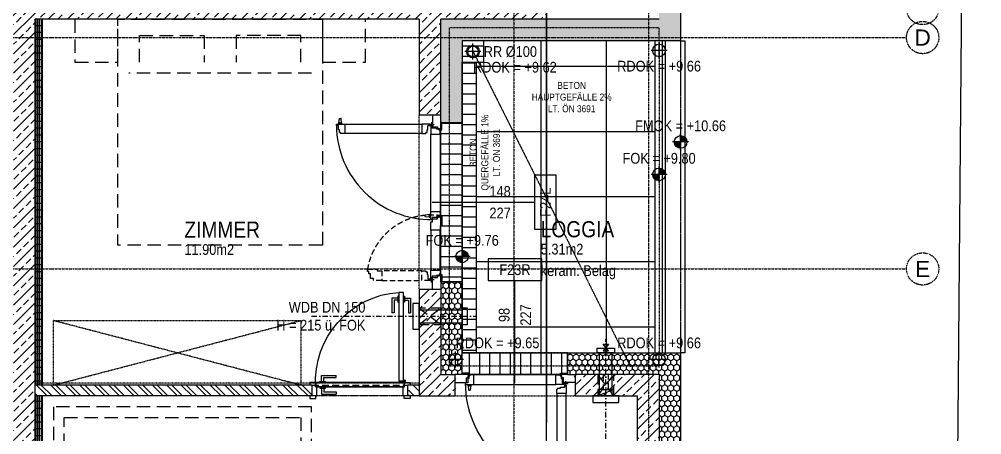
# Model space of a CAD drawing. Header units: millimetres. Extents: x -1798295 to -1733564, y -52013 to 52701.
# Drawn here: x -1743341 to -1734394, y -9183 to -5322 of the extents above; entities that cross this region are included whole.
import ezdxf
from ezdxf.enums import TextEntityAlignment as Align

# ---------------------------------------------------------------- set-up
doc = ezdxf.new("R2010")
doc.units = ezdxf.units.MM
doc.linetypes.add('HIDDEN2', pattern=[0.1875, 0.125, -0.0625])
doc.linetypes.add('STRICHPUNKT', pattern=[1, 0.5, -0.25, 0, -0.25])
for name, color, linetype in [('00_HLP---------M0', 6, 'Continuous'), ('01-BFL-G00-L03-M0', 10, 'Continuous'), ('01-HID-G00-L03-ENTWÄSSERUNG', 8, 'HIDDEN2'), ('01-SYM-G00-L03-M0', 8, 'Continuous'), ('01-TXT---------M0', 1, 'Continuous'), ('01-TXT---------PP', 1, 'Continuous'), ('01-TXT-G00-L03-M0', 1, 'Continuous'), ('02-ANS-G00-L03-M0', 8, 'Continuous'), ('02-ANS-G00-L03-Rigol', 8, 'Continuous'), ('02-AXO-G00-L03-M0', 8, 'STRICHPUNKT'), ('02-DIM-G00-L03-ACHSEN', 8, 'Continuous'), ('02-FIL-G00-L03-LILA', 223, 'Continuous'), ('02-FIL-G00-L03-ORANGE', 40, 'Continuous'), ('02-FIL-G00-L03-PLATTENBELAG', 253, 'Continuous'), ('02-FIL-G00-L03-STB', 8, 'Continuous'), ('02-HID---------M0', 8, 'HIDDEN2'), ('02-HID-G00-L03-M0', 8, 'HIDDEN2'), ('02-TWA---------M0', 4, 'Continuous'), ('02-TWA-G00-L03-M0', 4, 'Continuous'), ('02-WDA---------M0', 8, 'Continuous'), ('02-WDA-G00-L03-M0', 8, 'Continuous'), ('02-ZWA---------M0', 2, 'Continuous'), ('02-ZWA-G00-L03-M0', 2, 'Continuous'), ('03-SYM-G00-L03-M0', 8, 'Continuous'), ('04-HLP---------M0', 8, 'HIDDEN2'), ('04-STO---------M0', 1, 'Continuous'), ('04-SYM---------EP', 8, 'Continuous'), ('04-SYM-G00-L03-EP', 8, 'Continuous'), ('04-TXT---------EP', 8, 'Continuous'), ('04-TXT-G00-L03-M0', 8, 'Continuous'), ('04-TXT-G00-L03-POS', 8, 'Continuous'), ('05-STO--------M0', 1, 'Continuous'), ('05-SYM---------M0', 8, 'Continuous'), ('05-SYM--------M0', 8, 'Continuous'), ('05-SYM-G00-L03-M0', 8, 'Continuous'), ('05-TXT---------PP', 8, 'Continuous'), ('07-SAN---------M0', 8, 'Continuous'), ('07-SAN-G00-L03-M0', 8, 'Continuous'), ('07_MOB-G00-L03-M0', 6, 'HIDDEN2'), ('09-SYM-G00-L03-GEHSTEIG', 8, 'Continuous'), ('09-VER-G00-L03-GRUNDSTÜCKSGRENZE', 161, 'Continuous')]:
    doc.layers.add(name, color=color, linetype=linetype)
doc.styles.add('ARIAL', font='arial.ttf', dxfattribs={"width": 0.85})
doc.styles.get("Standard").update_dxf_attribs({"font": 'arial.ttf'})
doc.dimstyles.new('pp chromy&schneider', dxfattribs={"dimscale": 0.005, "dimtxt": 25, "dimasz": 10, "dimexe": 0, "dimexo": 0, "dimgap": 5, "dimtad": 1, "dimdec": 1, "dimlfac": 100, "dimrnd": 0.1, "dimzin": 9, "dimdsep": 46, "dimtxsty": 'ARIAL', "dimblk": 'c&s kote', "dimcen": 0, "dimse1": 1, "dimse2": 1, "dimclrd": 8, "dimclrt": 8, "dimadec": 0, "dimazin": 0, "dimtfac": 0.75, "dimtdec": 1, "dimtix": 1, "dimtmove": 2, "dimatfit": 0, "dimldrblk": 'NONE', "dimfxl": 1, "dimtolj": 1, "dimlwd": -1, "dimarcsym": 0})
pattern_1 = [(44.70755, (-1820439.01, -33596.34), (-89.34302, 90.25976), []), (44.70755, (-1820349.2, -33596.8), (-89.34302, 90.25976), [63.5, -31.75])]
pattern_2 = [(90, (-1823605.963, -55861.873), (-15.875, -2e-07), []), (180, (-1823605.963, -55861.87), (8e-07, -63.5), [])]
pattern_3 = [(135, (-1823605.96, -55861.87), (-67.35192, -67.35192), []), (135, (-1823605.96, -55816.97), (-67.35192, -67.35192), [])]
pattern_4 = [(90, (-1708605.964, -10861.872), (-27.4963, 47.625), [31.75, -63.5]), (210, (-1708605.964, -10861.872), (-27.49631, -47.624995), [31.75, -63.5]), (150, (-1708605.964, -10861.872), (-54.99261, 5e-06), [-63.5, 31.75])]

# ---------------------------------------------------------------- blocks, each defined once
blk = doc.blocks.new('TÜR-80_10er-WAND')
at = {"layer": '00_HLP---------M0'}
blk.add_lwpolyline([(0.4115, -0.025), (-0.4115, -0.025), (-0.4115, -0.025), (-0.4115, 0.017), (0.4115, 0.017)], close=True, dxfattribs=at)
for points in [[(0.4, 0.017), (-0.4, 0.017)], [(-0.375, 0.017), (-0.375, 0.027), (-0.32, 0.027), (-0.32, 0.017)], [(-0.3575, 0.027), (-0.3575, 0.083), (-0.2225, 0.083)], [(-0.3375, 0.027), (-0.3375, 0.063), (-0.2225, 0.063)], [(-0.2225, 0.063), (-0.2225, 0.083)], [(-0.375, -0.025), (-0.375, -0.035), (-0.32, -0.035), (-0.32, -0.025)], [(-0.3575, -0.035), (-0.3575, -0.091), (-0.2225, -0.091)], [(-0.3375, -0.035), (-0.3375, -0.071), (-0.2225, -0.071)], [(-0.2225, -0.071), (-0.2225, -0.091)]]:
    blk.add_lwpolyline(points, dxfattribs=at)
at = {"layer": '02-HID---------M0', "ltscale": 0.5}
for points in [[(0.445, 0.1), (-0.445, 0.1)], [(-0.445, 0), (0.445, 0)]]:
    blk.add_lwpolyline(points, dxfattribs=at)
at = {"layer": '02-ZWA---------M0'}
for points in [[(-0.445, 0.1), (-0.445, 0)], [(0.445, 0.1), (0.445, 0)]]:
    blk.add_lwpolyline(points, dxfattribs=at)
at = {"layer": '05-STO--------M0'}
for points in [[(-0.465, 0.1), (-0.465, 0.125), (-0.41, 0.125), (-0.41, 0.1), (-0.4, 0.1), (-0.4, 0.017), (-0.415, 0.017), (-0.415, -0.025), (-0.465, -0.025), (-0.465, 0)], [(0.465, 0.1), (0.465, 0.125), (0.41, 0.125), (0.41, 0.1), (0.4, 0.1), (0.4, 0.017), (0.415, 0.017), (0.415, -0.025), (0.465, -0.025), (0.465, 0)]]:
    blk.add_lwpolyline(points, dxfattribs=at)
at = {"layer": '05-SYM---------M0'}
for points in [[(0.352, -0.8085), (0.296, -0.8085), (0.296, -0.6735)], [(0.316, -0.6735), (0.296, -0.6735)], [(0.352, -0.7885), (0.316, -0.7885), (0.316, -0.6735)], [(0.414, -0.8085), (0.47, -0.8085), (0.47, -0.6735)], [(0.414, -0.7885), (0.45, -0.7885), (0.45, -0.6735)], [(0.45, -0.6735), (0.47, -0.6735)], [(0.362, -0.826), (0.352, -0.826), (0.352, -0.771), (0.362, -0.771)], [(0.404, -0.826), (0.414, -0.826), (0.414, -0.771), (0.404, -0.771)]]:
    blk.add_lwpolyline(points, dxfattribs=at)
at = {"layer": '05-SYM--------M0'}
blk.add_lwpolyline([(0.404, -0.0395), (0.404, -0.8625), (0.404, -0.8625), (0.362, -0.8625), (0.362, -0.0395)], close=True, dxfattribs=at)
for points in [[(0.41, -0.036), (0.42, -0.036)], [(0.415, -0.031), (0.415, -0.041)]]:
    blk.add_lwpolyline(points, dxfattribs=at)
blk.add_circle((0.415, -0.036), 0.01, dxfattribs=at)
blk.add_arc((0.415, -0.036), 0.8282, 176.33088, 266.33088, dxfattribs=at)
blk = doc.blocks.new('01-SQM')
at = {"layer": '01-TXT---------M0', "color": 1, "style": 'ARIAL', "width": 0.85}
blk.add_attdef('ROOM', (0, 0), '', height=0.15, dxfattribs=at)
blk.add_attdef('AREA', text='', height=0.1, dxfattribs=at).set_placement((0, -0.06), align=Align.TOP_LEFT)
at = {"layer": '01-TXT---------PP', "color": 1, "style": 'ARIAL', "width": 0.85}
blk.add_attdef('NR', text='', height=0.15, dxfattribs=at).set_placement((-0.1173, 0), align=Align.RIGHT)
blk.add_attdef('FLOOR', text='', height=0.1, dxfattribs=at).set_placement((0, -0.26), align=Align.TOP_LEFT)
blk = doc.blocks.new('FENSTER_120')
at = {"layer": '02-WDA---------M0'}
for points in [[(-1.04, 0), (-1.04, -0.2)], [(-0.06, 0), (-0.06, -0.2)]]:
    blk.add_lwpolyline(points, dxfattribs=at)
at = {"layer": '04-HLP---------M0', "linetype": 'Continuous'}
for p, q in [((-0.0737, 0.9942), (-0.0637, 0.9942)), ((-0.0617, 0.9922), (-0.0235, 0.9879)), ((-0.0617, 0.9802), (-0.0617, 0.9922)), ((-0.0617, 0.9922), (-0.0617, 0.9682)), ((-0.0217, 0.986), (-0.0217, 0.9744)), ((-0.0737, 0.9662), (-0.0637, 0.9662)), ((-0.0617, 0.9802), (-0.0617, 0.9682)), ((-0.0617, 0.9682), (-0.0235, 0.9724)), ((-0.0217, 0.9802), (-0.0217, 0.9758)), ((-0.9869, 0.093), (-0.9869, 0.103)), ((-0.9849, 0.105), (-0.9807, 0.1432)), ((-0.9729, 0.105), (-0.9849, 0.105)), ((-0.9849, 0.105), (-0.9609, 0.105)), ((-0.9787, 0.145), (-0.9672, 0.145)), ((-0.9729, 0.145), (-0.9685, 0.145)), ((-0.9729, 0.105), (-0.9609, 0.105)), ((-0.9609, 0.105), (-0.9652, 0.1432)), ((-0.9589, 0.093), (-0.9589, 0.103))]:
    blk.add_line(p, q, dxfattribs=at)
for points in [[(-0.0868, 1.0153), (-0.0737, 1.0153), (-0.0737, 0.9383), (-0.162, 0.9383), (-0.162, 0.9773), (-0.1533, 0.9773), (-0.1533, 0.9873), (-0.1277, 0.9873), (-0.1277, 0.9953), (-0.0868, 0.9953)], [(-0.0868, 0.0993), (-0.0737, 0.0993), (-0.0737, 0.1763), (-0.162, 0.1763), (-0.162, 0.1372), (-0.1533, 0.1372), (-0.1533, 0.1273), (-0.1277, 0.1273), (-0.1277, 0.1193), (-0.0868, 0.1193)]]:
    blk.add_lwpolyline(points, close=True, dxfattribs=at)
for points in [[(-0.162, 0.1763), (-0.162, 0.9383)], [(-0.0737, 0.9383), (-0.0737, 0.1763)]]:
    blk.add_lwpolyline(points, dxfattribs=at)
at = {"layer": '04-HLP---------M0'}
for points in [[(-0.0797, 0.062), (-0.0797, 0.112)], [(-0.0547, 0.087), (-0.1047, 0.087)]]:
    blk.add_lwpolyline(points, dxfattribs=at)
blk.add_circle((-0.0797, 0.087), 0.00474, dxfattribs=at)
at = {"layer": '04-HLP---------M0', "linetype": 'Continuous'}
for centre, radius, start, end in [((-0.0797, 0.087), 0.9283, 89.62969, 180.43695), ((-0.0637, 0.9922), 0.002, 360, 90), ((-0.0237, 0.986), 0.002, 360, 83.65981), ((-0.0637, 0.9682), 0.002, 270, 360), ((-0.0237, 0.9744), 0.002, 276.34019, 360), ((-0.9849, 0.103), 0.002, 90, 180), ((-0.9787, 0.143), 0.002, 90, 173.65981), ((-0.9672, 0.143), 0.002, 6.34019, 90), ((-0.9609, 0.103), 0.002, 360, 90)]:
    blk.add_arc(centre, radius, start, end, dxfattribs=at)
at = {"layer": '04-STO---------M0'}
for points in [[(-1.008, 0.0799), (-1.008, 0.093), (-0.931, 0.093), (-0.931, 0.0047), (-0.97, 0.0047), (-0.97, 0.0135), (-0.98, 0.0135), (-0.98, 0.039), (-0.988, 0.039), (-0.988, 0.0799)], [(-0.092, 0.0799), (-0.092, 0.093), (-0.169, 0.093), (-0.169, 0.0047), (-0.13, 0.0047), (-0.13, 0.0135), (-0.12, 0.0135), (-0.12, 0.039), (-0.112, 0.039), (-0.112, 0.0799)], [(-1.11, 0.076), (-1, 0.076), (-1, 0.031), (-0.985, 0.031), (-0.985, 0.011), (-0.9731, 0.011), (-0.9731, -0.0105), (-1.04, -0.0105), (-1.04, 0), (-1.11, 0)], [(0.01, 0.076), (-0.1, 0.076), (-0.1, 0.031), (-0.115, 0.031), (-0.115, 0.011), (-0.1269, 0.011), (-0.1269, -0.0105), (-0.06, -0.0105), (-0.06, 0), (0.01, 0)]]:
    blk.add_lwpolyline(points, close=True, dxfattribs=at)
at = {"layer": '04-SYM---------EP'}
for points in [[(-0.931, 0.093), (-0.169, 0.093)], [(-0.169, 0.0047), (-0.931, 0.0047)]]:
    blk.add_lwpolyline(points, dxfattribs=at)
blk = doc.blocks.new('04-TXT')
blk.add_line((0, 0), (0.9529, 0))
at = {"layer": '04-TXT---------EP', "color": 8, "style": 'ARIAL', "width": 0.85}
blk.add_attdef('WIDTH', text='', height=0.1, dxfattribs=at).set_placement((0.6322, 0.05), align=Align.CENTER)
blk.add_attdef('HEIGHT', text='', height=0.1, dxfattribs=at).set_placement((0.6322, -0.05), align=Align.TOP_CENTER)
blk = doc.blocks.new('Fenster Doppelt 196')
at = {"layer": '02-WDA---------M0'}
for points in [[(-1.55, -0.2), (-1.55, -0.4)], [(-0.07, -0.2), (-0.07, -0.4)]]:
    blk.add_lwpolyline(points, dxfattribs=at)
at = {"layer": '04-HLP---------M0', "linetype": 'Continuous'}
for p, q in [((-0.0837, 0.748), (-0.0737, 0.748)), ((-0.0837, 0.72), (-0.0737, 0.72)), ((-0.0717, 0.746), (-0.0335, 0.7417)), ((-0.0717, 0.734), (-0.0717, 0.746)), ((-0.0717, 0.746), (-0.0717, 0.722)), ((-0.0717, 0.734), (-0.0717, 0.722)), ((-0.0717, 0.722), (-0.0335, 0.7262)), ((-0.0317, 0.7398), (-0.0317, 0.7282)), ((-0.0317, 0.734), (-0.0317, 0.7296)), ((-0.9487, -0.095), (-0.9445, -0.0568)), ((-0.9425, -0.055), (-0.931, -0.055)), ((-0.9367, -0.055), (-0.9323, -0.055)), ((-0.9247, -0.095), (-0.929, -0.0568)), ((-0.9507, -0.107), (-0.9507, -0.097)), ((-0.9367, -0.095), (-0.9487, -0.095)), ((-0.9487, -0.095), (-0.9247, -0.095)), ((-0.9367, -0.095), (-0.9247, -0.095)), ((-0.9227, -0.107), (-0.9227, -0.097))]:
    blk.add_line(p, q, dxfattribs=at)
for points in [[(-0.0968, 0.7691), (-0.0837, 0.7691), (-0.0837, 0.6921), (-0.172, 0.6921), (-0.172, 0.7311), (-0.1633, 0.7311), (-0.1633, 0.7411), (-0.1377, 0.7411), (-0.1377, 0.7491), (-0.0968, 0.7491)], [(-0.0968, -0.1007), (-0.0837, -0.1007), (-0.0837, -0.0237), (-0.172, -0.0237), (-0.172, -0.0628), (-0.1633, -0.0628), (-0.1633, -0.0727), (-0.1377, -0.0727), (-0.1377, -0.0807), (-0.0968, -0.0807)]]:
    blk.add_lwpolyline(points, close=True, dxfattribs=at)
for points in [[(-0.172, -0.0237), (-0.172, 0.6921)], [(-0.0837, 0.6921), (-0.0837, -0.0237)]]:
    blk.add_lwpolyline(points, dxfattribs=at)
at = {"layer": '04-HLP---------M0', "linetype": 'HIDDEN2', "ltscale": 0.4}
for points in [[(-1.5363, 0.4255), (-1.5193, 0.4255), (-1.5193, 0.4535), (-1.4743, 0.4535), (-1.4743, 0.4685), (-1.4543, 0.4685), (-1.4543, 0.4804), (-1.4328, 0.4804), (-1.4328, 0.3906), (-1.448, 0.3906), (-1.448, 0.3485), (-1.5363, 0.3485)], [(-1.5232, -0.1007), (-1.5363, -0.1007), (-1.5363, -0.0237), (-1.448, -0.0237), (-1.448, -0.0628), (-1.4567, -0.0628), (-1.4567, -0.0727), (-1.4823, -0.0727), (-1.4823, -0.0807), (-1.5232, -0.0807)]]:
    blk.add_lwpolyline(points, close=True, dxfattribs=at)
for points in [[(-1.5363, 0.3485), (-1.5363, -0.0237)], [(-1.448, -0.0237), (-1.448, 0.3485)]]:
    blk.add_lwpolyline(points, dxfattribs=at)
at = {"layer": '04-HLP---------M0'}
for points in [[(-1.5303, -0.138), (-1.5303, -0.088)], [(-0.0897, -0.138), (-0.0897, -0.088)], [(-1.5553, -0.113), (-1.5053, -0.113)], [(-0.0647, -0.113), (-0.1147, -0.113)]]:
    blk.add_lwpolyline(points, dxfattribs=at)
for centre in [(-1.5303, -0.113), (-0.0897, -0.113)]:
    blk.add_circle(centre, 0.00474, dxfattribs=at)
at = {"layer": '04-HLP---------M0', "linetype": 'Continuous'}
for centre, radius, start, end in [((-0.0897, -0.113), 0.8821, 90.44822, 180.45924), ((-0.0737, 0.746), 0.002, 360, 90), ((-0.0737, 0.722), 0.002, 270, 360), ((-0.0337, 0.7398), 0.002, 360, 83.65981), ((-0.0337, 0.7282), 0.002, 276.34019, 360), ((-0.9425, -0.057), 0.002, 90, 173.65981), ((-0.931, -0.057), 0.002, 6.34019, 90), ((-0.9487, -0.097), 0.002, 90, 180), ((-0.9247, -0.097), 0.002, 360, 90)]:
    blk.add_arc(centre, radius, start, end, dxfattribs=at)
at = {"layer": '04-HLP---------M0', "linetype": 'HIDDEN2', "ltscale": 0.4}
blk.add_arc((-1.5303, -0.113), 0.6013, 350.66756, 80.66756, dxfattribs=at)
at = {"layer": '04-STO---------M0'}
for points in [[(-1.62, -0.124), (-1.51, -0.124), (-1.51, -0.169), (-1.495, -0.169), (-1.495, -0.189), (-1.4831, -0.189), (-1.4831, -0.2105), (-1.55, -0.2105), (-1.55, -0.2), (-1.62, -0.2)], [(-1.518, -0.1201), (-1.518, -0.107), (-1.441, -0.107), (-1.441, -0.1953), (-1.48, -0.1953), (-1.48, -0.1865), (-1.49, -0.1865), (-1.49, -0.161), (-1.498, -0.161), (-1.498, -0.1201)], [(-0.9918, -0.107), (-0.9918, -0.124), (-0.9638, -0.124), (-0.9638, -0.169), (-0.9488, -0.169), (-0.9488, -0.189), (-0.9369, -0.189), (-0.9369, -0.2105), (-1.0267, -0.2105), (-1.0267, -0.1953), (-1.0688, -0.1953), (-1.0688, -0.107)], [(-0.9718, -0.1201), (-0.9718, -0.107), (-0.8948, -0.107), (-0.8948, -0.1953), (-0.9338, -0.1953), (-0.9338, -0.1865), (-0.9438, -0.1865), (-0.9438, -0.161), (-0.9518, -0.161), (-0.9518, -0.1201)], [(-0.102, -0.1201), (-0.102, -0.107), (-0.179, -0.107), (-0.179, -0.1953), (-0.14, -0.1953), (-0.14, -0.1865), (-0.13, -0.1865), (-0.13, -0.161), (-0.122, -0.161), (-0.122, -0.1201)], [(0, -0.124), (-0.11, -0.124), (-0.11, -0.169), (-0.125, -0.169), (-0.125, -0.189), (-0.1369, -0.189), (-0.1369, -0.2105), (-0.07, -0.2105), (-0.07, -0.2), (0, -0.2)]]:
    blk.add_lwpolyline(points, close=True, dxfattribs=at)
at = {"layer": '04-SYM---------EP'}
for points in [[(-1.0688, -0.107), (-1.441, -0.107)], [(-0.8948, -0.107), (-0.179, -0.107)], [(-1.441, -0.1953), (-1.0688, -0.1953)], [(-0.179, -0.1953), (-0.8948, -0.1953)]]:
    blk.add_lwpolyline(points, dxfattribs=at)
blk = doc.blocks.new('BETT')
for points in [[(0, 0.95), (-0.4, 0.95), (-0.4, 1.35), (0, 1.35)], [(0, -1.35), (-0.4, -1.35), (-0.4, -0.95), (0, -0.95)]]:
    blk.add_lwpolyline(points, close=True)
at = {"flags": 128}
blk.add_lwpolyline([(-2.1, 0.95), (-2.1, -0.95), (0, -0.95), (0, 0.95)], close=True, dxfattribs=at)
for points in [[(-0.5, 0.85), (-0.5, -0.85)], [(-0.4, 0.75), (-0.15, 0.75), (-0.15, 0.15), (-0.4, 0.15)], [(-0.4, -0.75), (-0.15, -0.75), (-0.15, -0.15), (-0.4, -0.15)]]:
    blk.add_lwpolyline(points)
blk = doc.blocks.new('ECKSOFA_SCHMAL')
for points in [[(0.9, 1.7), (0.2, 1.7)], [(0.2, 1.6), (0.2, 1.7)], [(2.4, 0.875), (0.9, 0.875), (0.9, 1.7)]]:
    blk.add_lwpolyline(points)
at = {"flags": 128}
blk.add_lwpolyline([(1.225, 1.2), (1.225, 1.7), (2.225, 1.7), (2.225, 1.2)], close=True, dxfattribs=at)
blk.add_lwpolyline([(0.2, 1.6), (0.2, 1.6), (0.2, 1.6), (0.2, 0.2), (2.4, 0.2), (2.4, 0.9), (2.5, 0.9), (2.5, 0.1), (0.1, 0.1), (0.1, 1.6)], close=True)
blk = doc.blocks.new('WANDLÜFER')
at = {"layer": '02-TWA---------M0', "linetype": 'HIDDEN2', "ltscale": 0.75}
for points in [[(0.075, 0), (0.075, -0.2), (-0.075, -0.2), (-0.075, 0), (0.075, 0)], [(-0.075, 0), (0.075, -0.2)], [(0.075, 0), (-0.075, -0.2)]]:
    blk.add_lwpolyline(points, dxfattribs=at)
at = {"layer": '07-SAN---------M0', "linetype": 'STRICHPUNKT', "ltscale": 0.1}
blk.add_lwpolyline([(0, 1), (0, -0.53)], dxfattribs=at)
at = {"layer": '07-SAN---------M0'}
for points in [[(0, 0), (-0.12, 0), (-0.12, 0.06), (0.12, 0.06), (0.12, 0)], [(0.08, -0.4), (-0.08, -0.4), (-0.08, -0.445), (0.08, -0.445)]]:
    blk.add_lwpolyline(points, close=True, dxfattribs=at)
for points in [[(-0.06, 0), (-0.06, -0.4)], [(0.06, 0), (0.06, -0.4)]]:
    blk.add_lwpolyline(points, dxfattribs=at)
blk = doc.blocks.new('c&s kote')
at = {"color": 8}
for p, q in [((0, -2), (0, 2)), ((0, 2), (0, -2)), ((-2, 0), (2, 0)), ((2, 0), (-2, 0))]:
    blk.add_line(p, q, dxfattribs=at)
blk.add_circle((0, 0), 0.5, dxfattribs=at)
blk = doc.blocks.new('*D277')
at = {"layer": '02-DIM-G00-L03-ACHSEN', "color": 8, "transparency": 16777216}
blk.add_arc((-1737493.3, 3998.1), 378.3, 0.00757, 89.99243, dxfattribs=at)
at = {"layer": 'Defpoints', "color": 0, "transparency": 16777216}
for p in [(-1737493.3, 6461.8), (-1737165.8, 4187.3), (-1768782.6, 3998.1), (-1735093.3, 3998.1), (-1737493.3, -28465.6)]:
    blk.add_point(p, dxfattribs=at)
at = {"layer": '02-DIM-G00-L03-ACHSEN', "color": 8, "transparency": 16777216, "xscale": 0.05, "yscale": 0.05, "zscale": 0.05}
for p, rotation in [((-1737493.3, 4376.4), 179.9962138351538), ((-1737115.1, 3998.1), 270.0037875515814)]:
    blk.add_blockref('c&s kote', p, dxfattribs=dict(at, rotation=rotation))
at = {"layer": '02-DIM-G00-L03-ACHSEN', "color": 8, "transparency": 16777216, "insert": (-1737225.8, 4265.7), "char_height": 0.125, "attachment_point": 5, "rotation": 315, "style": 'ARIAL'}
blk.add_mtext('\\A1;90.00°', dxfattribs=at)
blk = doc.blocks.new('_None')
blk = doc.blocks.new('*D278')
at = {"layer": '02-DIM-G00-L03-ACHSEN', "color": 8, "transparency": 16777216}
blk.add_arc((-1765663.3, -25395.2), 946.5, 179.31551, 269.99697, dxfattribs=at)
at = {"layer": 'Defpoints', "color": 0, "transparency": 16777216}
for p in [(-1765663.3, 6461.8), (-1768706, -25358.7), (-1735093.3, -25762.1), (-1766486.8, -25861.9), (-1765663.3, -28465.6)]:
    blk.add_point(p, dxfattribs=at)
at = {"layer": '02-DIM-G00-L03-ACHSEN', "color": 8, "transparency": 16777216, "xscale": 0.05, "yscale": 0.05, "zscale": 0.05}
for p, rotation in [((-1766609.8, -25383.9), 89.31399766154718), ((-1765663.3, -26341.7), 359.998487369845)]:
    blk.add_blockref('c&s kote', p, dxfattribs=dict(at, rotation=rotation))
at = {"layer": '02-DIM-G00-L03-ACHSEN', "color": 8, "transparency": 16777216, "insert": (-1766336.6, -26060.4), "char_height": 0.125, "attachment_point": 5, "rotation": 314.65624, "style": 'ARIAL'}
blk.add_mtext('\\A1;90.69°', dxfattribs=at)
blk = doc.blocks.new('*D279')
at = {"layer": '02-DIM-G00-L03-ACHSEN', "color": 8, "transparency": 16777216}
blk.add_arc((-1737493.3, -25733.3), 916.3, 270.00313, 359.30936, dxfattribs=at)
at = {"layer": 'Defpoints', "color": 0, "transparency": 16777216}
for p in [(-1737493.3, 6461.8), (-1768706, -25358.7), (-1735093.3, -25762.1), (-1737038.4, -26528.6), (-1737493.3, -28465.6)]:
    blk.add_point(p, dxfattribs=at)
at = {"layer": '02-DIM-G00-L03-ACHSEN', "color": 8, "transparency": 16777216, "xscale": 0.05, "yscale": 0.05, "zscale": 0.05}
for p, rotation in [((-1736577.1, -25744.2), 89.31092105198894), ((-1737493.3, -26649.5), 180.0015639796901)]:
    blk.add_blockref('c&s kote', p, dxfattribs=dict(at, rotation=rotation))
at = {"layer": '02-DIM-G00-L03-ACHSEN', "color": 8, "transparency": 16777216, "insert": (-1736849.4, -26385), "char_height": 0.125, "attachment_point": 5, "rotation": 44.65624, "style": 'ARIAL'}
blk.add_mtext('\\A1;89.31°', dxfattribs=at)
blk = doc.blocks.new('türachse&qualität')
at = {"layer": '05-SYM---------M0'}
blk.add_line((-0.4, 0), (-0.4, 0), dxfattribs=at)
at = {"layer": '05-TXT---------PP'}
blk.add_lwpolyline([(-0.5, -0.25), (-0.5, 0.25), (-0.7, 0.25), (-0.7, -0.25)], close=True, dxfattribs=at)
at = {"layer": '05-TXT---------PP', "color": 8, "style": 'ARIAL', "text_generation_flag": 6, "width": 0.85}
blk.add_attdef('POS.NR.', text='', height=0.1, rotation=270, dxfattribs=at).set_placement((-0.6529, -0.0112), align=Align.TOP_CENTER)
blk = doc.blocks.new('03-rar')
blk.add_circle((0, 0), 0.05)
at = {"layer": '01-TXT---------M0', "color": 8, "style": 'ARIAL', "width": 0.85}
blk.add_attdef('RR', text='', height=0.1, dxfattribs=at).set_placement((0, 0.1), align=Align.CENTER)
blk = doc.blocks.new('01-HK2')
for p, q in [((0.098, 0), (-0.098, 0)), ((0, -0.098), (0, 0.098))]:
    blk.add_line(p, q)
blk.add_circle((0, 0), 0.0773)
at = {"layer": '01-TXT---------M0', "color": 8, "style": 'ARIAL', "width": 0.85}
blk.add_attdef('HEIGHT', text='', height=0.1, rotation=360, dxfattribs=at).set_placement((0, 0.132), align=Align.BOTTOM_CENTER)
blk = doc.blocks.new('01-HK1')
for p, q in [((-0.0005, -0.0742), (-0.0005, 0.0742)), ((0.0737, 0), (-0.0747, 0))]:
    blk.add_line(p, q)
blk.add_circle((-0.0005, 0), 0.0586)
for points in [[(-0.0005, 0.0586), (0.0409, 0.0414), (-0.0005, 0)], [(-0.0005, 0), (0.0581, 0), (0.0409, 0.0414)], [(-0.0591, 0), (-0.0419, -0.0414), (-0.0005, 0)], [(-0.0419, -0.0414), (-0.0005, -0.0586), (-0.0005, 0)]]:
    blk.add_solid(points)
at = {"layer": '01-TXT---------M0', "color": 8, "style": 'ARIAL', "width": 0.85}
blk.add_attdef('HEIGHT', text='', height=0.1, dxfattribs=at).set_placement((0, 0.2), align=Align.TOP_CENTER)
blk = doc.blocks.new('07_Kemper-ventil')
at = {"layer": '02-TWA---------M0', "linetype": 'HIDDEN2', "ltscale": 0.5}
for points in [[(-0.075, 0), (-0.075, -0.06), (0.075, -0.06), (0.075, 0), (-0.075, 0)], [(-0.025, -0.06), (-0.025, -0.2), (0.025, -0.2), (0.025, -0.06)]]:
    blk.add_lwpolyline(points, close=True, dxfattribs=at)
blk.add_lwpolyline([(-0.075, -0.06), (0.075, 0)], dxfattribs=at)
at = {"layer": '07-SAN---------M0', "linetype": 'STRICHPUNKT', "ltscale": 0.1}
blk.add_lwpolyline([(0, 0), (0, -0.48)], dxfattribs=at)
at = {"layer": '07-SAN---------M0'}
for points in [[(0.025, -0.42), (-0.025, -0.42), (0, -0.45), (0.025, -0.42)], [(0.025, -0.48), (-0.025, -0.48), (0, -0.45), (0.025, -0.48)]]:
    blk.add_lwpolyline(points, close=True, dxfattribs=at)

msp = doc.modelspace()

# ---------------------------------------------------------------- hatches: boundary and pattern name
at = {"layer": '02-ANS-G00-L03-Rigol', "true_color": 0x636466}
h = msp.add_hatch(dxfattribs=at)
h.set_pattern_fill('ANSI31', color=251, scale=30, angle=422.04654197, style=0)
h.set_pattern_definition([(7e-07, (-1823605.96, -55861.87), (-1e-06, 95.25), [])])
h.paths.add_polyline_path([(-1739223.3324, -5521.8721), (-1739223.3324, -5721.8721), (-1739023.3324, -5721.8721), (-1739023.3324, -5521.8721)])
h = msp.add_hatch(dxfattribs=at)
h.set_pattern_fill('ANSI31', color=251, scale=30, angle=422.33899263, style=0)
h.set_pattern_definition([(180, (-1669131.8, 22465.75), (1e-06, -95.25), [])])
h.paths.add_polyline_path([(-1739093.3324, -8421.8721), (-1739223.3324, -8421.8721), (-1739223.3324, -5721.8721), (-1739093.3324, -5721.8721)])
h = msp.add_hatch(dxfattribs=at)
h.set_pattern_fill('ANSI31', color=251, scale=30, angle=422.33899263, style=0)
h.set_pattern_definition([(180, (-1669331.8, 21715.75), (1e-06, -95.25), [])])
h.paths.add_polyline_path([(-1739223.3324, -7761.8721), (-1739423.3324, -7761.8721), (-1739423.3324, -6281.8721), (-1739223.3324, -6281.8721)])
h = msp.add_hatch(dxfattribs=at)
h.set_pattern_fill('ANSI31', color=251, scale=30, angle=512.33899263, style=0)
h.set_pattern_definition([(270, (-1767730.95, 61469.66), (95.25, 1e-06), [])])
h.paths.add_polyline_path([(-1738243.3324, -8421.8721), (-1738243.3324, -8621.8721), (-1739223.3324, -8621.8721), (-1739223.3324, -8421.8721)])
at = {"layer": '02-FIL-G00-L03-LILA', "true_color": 0x636466}
h = msp.add_hatch(dxfattribs=at)
h.set_pattern_fill('HONEY', color=251, scale=10, angle=107.04654197, style=0)
h.set_pattern_definition(pattern_4)
h.paths.add_polyline_path([(-1740243.3324, -4921.8721), (-1740243.3324, -4721.8721), (-1740243.3324, -3861.8721), (-1740443.3324, -3861.8721), (-1740443.3324, -3931.8721), (-1740443.3324, -5121.8721), (-1737393.3324, -5121.8721), (-1737393.3324, -5321.8721), (-1739423.3324, -5321.8721), (-1739423.3324, -6211.8721), (-1739423.3324, -6281.8721), (-1739223.3324, -6281.8721), (-1739223.3324, -5721.8721), (-1739223.3324, -5521.8721), (-1739023.3324, -5521.8721), (-1737193.3324, -5521.8721), (-1737193.3324, -4921.8721)])
h = msp.add_hatch(dxfattribs=at)
h.set_pattern_fill('HONEY', color=251, scale=10, angle=107.04654197, style=0)
h.set_pattern_definition(pattern_4)
h.paths.add_polyline_path([(-1739423.3324, -7761.8721), (-1739423.3324, -7831.8721), (-1739423.3324, -8621.8721), (-1739293.3324, -8621.8721), (-1739223.3324, -8621.8721), (-1739223.3324, -8421.8721), (-1739223.3324, -7761.8721)])
h = msp.add_hatch(dxfattribs=at)
h.set_pattern_fill('HONEY', color=251, scale=10, angle=107.04654197, style=0)
h.set_pattern_definition(pattern_4)
h.paths.add_polyline_path([(-1738243.3324, -8421.8721), (-1738243.3324, -8621.8721), (-1738173.3324, -8621.8721), (-1737393.3324, -8621.8721), (-1737393.3324, -10021.8721), (-1737393.3324, -10091.8721), (-1737193.3324, -10091.8721), (-1737193.3324, -8421.8721)])
at = {"layer": '02-FIL-G00-L03-ORANGE', "true_color": 0x636466}
h = msp.add_hatch(dxfattribs=at)
h.set_pattern_fill('GRATE', color=251, scale=20, angle=197.04654197, style=0)
h.set_pattern_definition(pattern_2)
h.paths.add_polyline_path([(-1743123.3324, -5321.8721), (-1743193.3324, -5321.8721), (-1743193.3324, -8721.8721), (-1743123.3324, -8721.8721)])
h = msp.add_hatch(dxfattribs=at)
h.set_pattern_fill('ANSI32', color=251, scale=10, angle=197.04654197, style=0)
h.set_pattern_definition(pattern_3)
h.paths.add_polyline_path([(-1743193.3324, -8721.8721), (-1743193.3324, -8821.8721), (-1740613.3324, -8821.8721), (-1740613.3324, -8721.8721)])
h = msp.add_hatch(dxfattribs=at)
h.set_pattern_fill('ANSI32', color=251, scale=10, angle=197.04654197, style=0)
h.set_pattern_definition(pattern_3)
h.paths.add_polyline_path([(-1739623.3324, -8721.8721), (-1739723.3324, -8721.8721), (-1739723.3324, -8821.8721), (-1739623.3324, -8821.8721)])
h = msp.add_hatch(dxfattribs=at)
h.set_pattern_fill('GRATE', color=251, scale=20, angle=197.04654197, style=0)
h.set_pattern_definition(pattern_2)
h.paths.add_polyline_path([(-1743123.3324, -8821.8721), (-1743193.3324, -8821.8721), (-1743193.3323, -12326.8721), (-1743123.3323, -12326.8721)])
at = {"layer": '02-FIL-G00-L03-STB', "true_color": 0x636466}
h = msp.add_hatch(dxfattribs=at)
h.set_pattern_fill('ANSI33', color=251, scale=20, angle=107.04654197, style=0)
h.set_pattern_definition([(45, (-1823605.96, -55861.87), (-89.80256, 89.80256), []), (45, (-1823516.16, -55861.87), (-89.80256, 89.80256), [63.5, -31.75])])
h.paths.add_polyline_path([(-1738443.3379, -5121.8721), (-1740443.3324, -5121.8721), (-1740443.3324, -3931.8721), (-1740519.3325, -3931.8721), (-1740519.3325, -3931.8721), (-1740643.3324, -3931.8721), (-1740643.3324, -4896.8721), (-1740643.3324, -5121.8721), (-1744643.3324, -5121.8722), (-1744643.3324, -4181.8721), (-1744843.3324, -4181.8721), (-1744843.3324, -4606.8722), (-1745068.3324, -4606.8722), (-1745068.3324, -4906.8722), (-1744843.3324, -4906.8722), (-1744843.3324, -5321.8722), (-1743393.3324, -5321.8721), (-1743393.3324, -9641.8721), (-1743473.3324, -9641.8721), (-1743473.3324, -9841.8721), (-1743393.3324, -9841.8721), (-1743393.3323, -12626.8721), (-1743193.3323, -12626.8721), (-1743193.3324, -5321.8721), (-1739623.3324, -5321.8721), (-1739623.3324, -6211.8721), (-1739499.3324, -6211.8721), (-1739499.3324, -6211.8721), (-1739423.3324, -6211.8721), (-1739423.3324, -5321.8721), (-1738443.3379, -5321.8721)])
h = msp.add_hatch(dxfattribs=at)
h.set_pattern_fill('ANSI33', color=251, scale=20, angle=107.04654197, style=0)
h.set_pattern_definition(pattern_1)
h.paths.add_polyline_path([(-1739423.3324, -7831.8721), (-1739623.3324, -7831.8721), (-1739623.3324, -8821.8721), (-1739283.3324, -8821.8721), (-1739283.3324, -8621.8721), (-1739423.3324, -8621.8721)])
h = msp.add_hatch(dxfattribs=at)
h.set_pattern_fill('ANSI33', color=251, scale=20, angle=107.04654197, style=0)
h.set_pattern_definition(pattern_1)
h.paths.add_polyline_path([(-1737393.3324, -8621.8721), (-1738183.3324, -8621.8721), (-1738183.3324, -8821.8721), (-1737593.3324, -8821.8721), (-1737593.3324, -10021.8721), (-1737393.3324, -10021.8721)])

# ---------------------------------------------------------------- linework, layer by layer
at = {"layer": '01-BFL-G00-L03-M0', "color": 251, "linetype": 'HIDDEN2', "ltscale": 3, "true_color": 0x636466}
msp.add_lwpolyline([(-1738143.025, 37638.4474), (-1738253.0111, 22488.6272), (-1738439.9867, 4498.6082), (-1738443.3362, -26015.1962), (-1738435.9247, -32080.2872)], dxfattribs=at)
at = {"layer": '01-HID-G00-L03-ENTWÄSSERUNG', "color": 251, "true_color": 0x636466}
msp.add_lwpolyline([(-1739123.3324, -5621.8721), (-1737658.3324, -8551.8721)], dxfattribs=at)
for points in [[(-1738005.9639, -6261.8721, 0, 0, 0), (-1738255.9639, -6261.8721, 50, 0, 0), (-1738405.9639, -6261.8721, 0, 0, 0)], [(-1738796.169, -6761.8721, 0, 0, 0), (-1738796.169, -6511.8721, 50, 0, 0), (-1738796.169, -6361.8721, 0, 0, 0)]]:
    msp.add_lwpolyline(points, format="xyseb", dxfattribs=at)
at = {"layer": '02-ANS-G00-L03-M0', "color": 251, "true_color": 0x636466}
for points in [[(-1737433.3324, -5521.8721), (-1737433.3324, -8421.8721)], [(-1737193.3324, -5521.8721), (-1737153.3324, -5521.8721), (-1737153.3324, -8421.8721), (-1737193.3324, -8421.8721)]]:
    msp.add_lwpolyline(points, dxfattribs=at)
msp.add_lwpolyline([(-1737363.3324, -5521.8721), (-1737363.3324, -8421.8721), (-1737333.3324, -8421.8721), (-1737333.3324, -5521.8721)], close=True, dxfattribs=at)
at = {"layer": '02-ANS-G00-L03-Rigol', "color": 251, "true_color": 0x636466}
for points in [[(-1739223.3324, -5521.8721), (-1739223.3324, -5721.8721), (-1739023.3324, -5721.8721), (-1739023.3324, -5521.8721)], [(-1739093.3324, -8421.8721), (-1739223.3324, -8421.8721), (-1739223.3324, -5721.8721), (-1739093.3324, -5721.8721)], [(-1739223.3324, -7761.8721), (-1739423.3324, -7761.8721), (-1739423.3324, -6281.8721), (-1739223.3324, -6281.8721)], [(-1738243.3324, -8421.8721), (-1738243.3324, -8621.8721), (-1739223.3324, -8621.8721), (-1739223.3324, -8421.8721)]]:
    msp.add_lwpolyline(points, close=True, dxfattribs=at)
at = {"layer": '02-AXO-G00-L03-M0', "color": 251, "true_color": 0x636466}
for points in [[(-1738743.3341, 6461.8261), (-1738743.3337, -28465.6157)], [(-1737493.3326, 6461.8261), (-1737493.3321, -28465.6157)], [(-1768705.9639, -5491.8725), (-1735093.3324, -5491.872)], [(-1768705.9639, -7641.8725), (-1735093.3324, -7641.872)]]:
    msp.add_lwpolyline(points, dxfattribs=at)
for centre in [(-1734943.3324, -5221.872), (-1734943.3324, -5491.872), (-1734943.3324, -7641.872)]:
    msp.add_circle(centre, 150, dxfattribs=at)
at = {"layer": '02-FIL-G00-L03-PLATTENBELAG', "color": 251, "true_color": 0x636466}
for points in [[(-1738488.3324, -8421.8721), (-1738488.3324, -5521.8721)], [(-1737883.3324, -8421.8721), (-1737883.3324, -5521.8721)], [(-1737433.3324, -5761.8721), (-1739093.3324, -5761.8721)], [(-1737433.3324, -6366.8721), (-1739093.3324, -6366.8721)], [(-1737433.3324, -6971.8721), (-1739093.3324, -6971.8721)], [(-1737433.3324, -7576.8721), (-1739093.3324, -7576.8721)], [(-1737433.3324, -8181.8721), (-1739093.3324, -8181.8721)]]:
    msp.add_lwpolyline(points, dxfattribs=at)
at = {"layer": '02-HID-G00-L03-M0', "color": 251, "true_color": 0x636466}
for points in [[(-1737393.3324, -5521.8721), (-1737393.3324, -5401.8721), (-1739343.3324, -5401.8721), (-1739343.3324, -5401.8721), (-1739343.3324, -8541.8721), (-1739343.3324, -8541.8721), (-1737393.3324, -8541.8721), (-1737393.3324, -8421.8721)], [(-1737393.3324, -5521.8721), (-1737393.3324, -8421.8721)], [(-1739623.3324, -7831.8721), (-1739623.3324, -6211.8721)], [(-1739223.3324, -7759.0309), (-1739223.3324, -6281.8721)], [(-1738243.3324, -8421.8721), (-1739223.3324, -8421.8721)], [(-1739623.3324, -8701.8721), (-1743193.3324, -8701.8721)], [(-1739623.3324, -8821.8721), (-1743193.3324, -8821.8721)], [(-1739293.3324, -8821.8721), (-1738173.3324, -8821.8721)]]:
    msp.add_lwpolyline(points, dxfattribs=at)
at = {"layer": '02-HID-G00-L03-M0', "color": 251, "ltscale": 0.5, "true_color": 0x636466}
msp.add_lwpolyline([(-1737193.3324, -5521.8721), (-1737193.3324, -8421.8721)], dxfattribs=at)
at = {"layer": '02-TWA-G00-L03-M0', "color": 251, "true_color": 0x636466}
for p, q in [((-1743193.3323, -12626.8721), (-1743193.3324, -5321.8721)), ((-1739623.3324, -5321.8721), (-1743193.3324, -5321.8721)), ((-1739623.3324, -5321.8721), (-1739623.3324, -6211.8721)), ((-1737393.3324, -5321.8721), (-1739423.3324, -5321.8721)), ((-1739623.3324, -7831.8721), (-1739623.3324, -8821.8721)), ((-1739423.3324, -7831.8721), (-1739423.3324, -8621.8721)), ((-1739423.3324, -8621.8721), (-1739293.3324, -8621.8721)), ((-1739623.3324, -8821.8721), (-1739293.3324, -8821.8721)), ((-1737593.3324, -10021.8721), (-1737593.3324, -8821.8721))]:
    msp.add_line(p, q, dxfattribs=at)
for points in [[(-1739423.3324, -6211.8721), (-1739423.3324, -5321.8721)], [(-1739423.3324, -6211.8721), (-1739623.3324, -6211.8721)], [(-1739423.3324, -7831.8721), (-1739623.3324, -7831.8721)], [(-1739293.3324, -8621.8721), (-1739293.3324, -8821.8721)], [(-1737393.3324, -8621.8721), (-1738173.3324, -8621.8721), (-1738173.3324, -8821.8721), (-1737593.3324, -8821.8721)], [(-1737393.3324, -8621.8721), (-1737393.3324, -10021.8721)]]:
    msp.add_lwpolyline(points, dxfattribs=at)
at = {"layer": '02-WDA-G00-L03-M0', "color": 251, "true_color": 0x636466}
for p, q in [((-1739223.3324, -5521.8721), (-1739223.3324, -6281.8721)), ((-1737193.3324, -5521.8721), (-1739223.3324, -5521.8721)), ((-1739223.3324, -7759.0309), (-1739223.3324, -8421.8721)), ((-1738243.3324, -8421.8721), (-1737193.3324, -8421.8721))]:
    msp.add_line(p, q, dxfattribs=at)
for points in [[(-1737193.3324, -4921.8721), (-1737193.3324, -5521.8721)], [(-1737193.3324, -8421.8721), (-1737193.3324, -10091.8721)]]:
    msp.add_lwpolyline(points, dxfattribs=at)
at = {"layer": '02-ZWA-G00-L03-M0', "color": 251, "true_color": 0x636466}
for p, q in [((-1743123.3324, -8721.8721), (-1743123.3324, -5321.8721)), ((-1740618.3324, -8721.8721), (-1743193.3324, -8721.8721)), ((-1739623.3324, -8721.8721), (-1739728.3324, -8721.8721)), ((-1740618.3324, -8821.8721), (-1743193.3324, -8821.8721)), ((-1743123.3323, -12326.8721), (-1743123.3324, -8821.8721)), ((-1739623.3324, -8821.8721), (-1739728.3324, -8821.8721))]:
    msp.add_line(p, q, dxfattribs=at)
at = {"layer": '07_MOB-G00-L03-M0', "color": 251, "true_color": 0x636466}
msp.add_lwpolyline([(-1743023.3324, -8721.8721), (-1743023.3324, -8121.8721), (-1740723.3324, -8121.8721), (-1740723.3324, -8721.8721)], close=True, dxfattribs=at)
for points in [[(-1740723.3324, -8721.8721), (-1743023.3324, -8121.8721)], [(-1743023.3324, -8721.8721), (-1740723.3324, -8121.8721)]]:
    msp.add_lwpolyline(points, dxfattribs=at)
at = {"layer": '09-SYM-G00-L03-GEHSTEIG', "color": 251, "true_color": 0x636466}
msp.add_lwpolyline([(-1736006.5625, -31285.034), (-1736017.0072, -26143.9704, 0.186744235), (-1735091.5839, -25708.2411, 0.22427897), (-1734710.5349, -24559.3635), (-1734662.6999, -15365.8412), (-1734622.7629, -10125.0916), (-1734622.7629, -10125.0916), (-1734622.7629, -10125.0916), (-1734565.3169, -3231.39), (-1734508.1224, 5617.4323), (-1734508.1224, 5617.4323), (-1734508.1224, 5617.4323), (-1734434.2485, 19239.4449), (-1734394.1817, 25354.7547)], format="xyb", dxfattribs=at)
at = {"layer": '09-VER-G00-L03-GRUNDSTÜCKSGRENZE', "color": 251, "true_color": 0x636466}
msp.add_lwpolyline([(-1738443.3362, -26015.1962), (-1749606.4063, -25887.8999), (-1766101.6008, -25684.4748), (-1766009.1343, 4259.5436), (-1792927.1881, 4208.4721), (-1793057.1833, 4209.1356), (-1792974.6592, 20376.8239), (-1792964.8981, 22289.1605), (-1777971.1258, 22405.3561), (-1755608.3691, 22460.8982), (-1755726.0561, 4278.4007), (-1755591.8376, 4279.3082), (-1738443.3386, 4311.844)], close=True, dxfattribs=at)

# ---------------------------------------------------------------- block references
at = {"layer": '01-SYM-G00-L03-M0', "color": 251, "true_color": 0x636466}
ref = msp.add_blockref('01-HK2', (-1737393.3324, -5611.8721), dxfattribs=dict(at, xscale=757.5757580624572, yscale=757.5757580613005, zscale=757.5757580681659, rotation=7.103270536e-07))
ref.add_attrib('HEIGHT', 'RDOK = +9.66', dxfattribs={"layer": '01-TXT---------M0', "color": 8, "height": 100, "rotation": 0.00000071, "style": 'ARIAL', "width": 0.85}).set_placement((-1737393.3324, -5837.6533), align=Align.BOTTOM_CENTER)
ref = msp.add_blockref('01-HK2', (-1739123.3324, -5621.8721), dxfattribs=dict(at, xscale=757.5757580624572, yscale=757.5757580613005, zscale=757.5757580681659, rotation=7.103270536e-07))
ref.add_attrib('HEIGHT', 'RDOK = +9.62', dxfattribs={"layer": '01-TXT---------M0', "color": 8, "height": 100, "rotation": 0.00000071, "style": 'ARIAL', "width": 0.85}).set_placement((-1739123.3324, -5847.6533), align=Align.BOTTOM_LEFT)
at = {"layer": '01-SYM-G00-L03-M0', "color": 251, "true_color": 0x636466, "xscale": 999.9999999999995, "yscale": 999.9999999999995, "zscale": 999.9999999999995, "rotation": 4.19682703787e-05}
for p, values in [((-1737193.3324, -6461.8721), {'HEIGHT': 'FMOK = +10.66'}), ((-1737393.3324, -6764.0035), {'HEIGHT': 'FOK = +9.80'}), ((-1739223.3324, -7526.5127), {'HEIGHT': 'FOK = +9.76'})]:
    msp.add_blockref('01-HK1', p, dxfattribs=at).add_auto_attribs(values)
at = {"layer": '01-SYM-G00-L03-M0', "color": 251, "true_color": 0x636466}
ref = msp.add_blockref('01-HK2', (-1739284.7386, -8483.2891), dxfattribs=dict(at, xscale=757.5757580624572, yscale=757.5757580613005, zscale=757.5757580681659, rotation=7.103270536e-07))
ref.add_attrib('HEIGHT', 'RDOK = +9.65', dxfattribs={"layer": '01-TXT---------M0', "color": 8, "height": 100, "rotation": 0.00000071, "style": 'ARIAL', "width": 0.85}).set_placement((-1739284.7386, -8409.0704), align=Align.BOTTOM_LEFT)
ref = msp.add_blockref('01-HK2', (-1737393.3324, -8483.2783), dxfattribs=dict(at, xscale=757.5757580624572, yscale=757.5757580613005, zscale=757.5757580681659, rotation=7.103270536e-07))
ref.add_attrib('HEIGHT', 'RDOK = +9.66', dxfattribs={"layer": '01-TXT---------M0', "color": 8, "height": 100, "rotation": 0.00000071, "style": 'ARIAL', "width": 0.85}).set_placement((-1737393.3324, -8409.0596), align=Align.BOTTOM_CENTER)
at = {"layer": '01-TXT-G00-L03-M0', "color": 251, "true_color": 0x636466, "xscale": 999.9999999999995, "yscale": 999.9999999999995, "zscale": 999.9999999999995}
for p, rotation, values in [((-1741805.9639, -7351.2371), 6.862708509e-07, {'ROOM': 'ZIMMER', 'AREA': '11.90m2'}), ((-1738493.3121, -7347.9228), 6.877127363e-07, {'ROOM': 'LOGGIA', 'AREA': '5.31m2', 'FLOOR': 'keram. Belag'})]:
    msp.add_blockref('01-SQM', p, dxfattribs=dict(at, rotation=rotation)).add_auto_attribs(values)
at = {"layer": '03-SYM-G00-L03-M0', "color": 251, "true_color": 0x636466}
ref = msp.add_blockref('03-rar', (-1739123.3324, -5621.8721), dxfattribs=dict(at, xscale=999.9999999999995, yscale=999.9999999999995, zscale=999.9999999999995, rotation=6.927013867e-07))
ref.add_attrib('RR', 'RR %%c100', (-1739023.3324, -5671.8721), dxfattribs={"layer": '01-TXT---------M0', "color": 8, "height": 100, "rotation": 0.0000007, "style": 'ARIAL', "width": 0.85})
at = {"layer": '04-SYM-G00-L03-EP', "color": 251, "true_color": 0x636466, "yscale": 999.9999999999995, "zscale": 999.9999999999995}
for name, p, xscale, rotation in [('Fenster Doppelt 196', (-1739623.3324, -6211.8721), 999.9999999999995, 90.00000069322827), ('FENSTER_120', (-1738183.3324, -8621.8721), -999.9999999999995, 180.0000006970723)]:
    msp.add_blockref(name, p, dxfattribs=dict(at, xscale=xscale, rotation=rotation))
at = {"layer": '04-TXT-G00-L03-M0', "color": 251, "true_color": 0x636466, "xscale": 999.9999999999995, "yscale": 999.9999999999995, "zscale": 999.9999999999995}
for p, rotation, values in [((-1739503.3324, -7021.8721), 6.575471852e-07, {'WIDTH': '148', 'HEIGHT': '227'}), ((-1738733.3324, -8701.8721), 90.0000006574398, {'WIDTH': '98', 'HEIGHT': '227'})]:
    msp.add_blockref('04-TXT', p, dxfattribs=dict(at, rotation=rotation)).add_auto_attribs(values)
at = {"layer": '04-TXT-G00-L03-POS', "color": 251, "true_color": 0x636466}
ref = msp.add_blockref('türachse&qualität', (-1739050.4064, -7021.8721), dxfattribs=dict(at, xscale=999.9999999999995, yscale=999.9999999999995, zscale=999.9999999999995, rotation=179.9999970408945))
ref.add_attrib('POS.NR.', 'F24L', dxfattribs={"layer": '05-TXT---------PP', "color": 8, "height": 100, "rotation": 89.99999704, "style": 'ARIAL', "width": 0.85}).set_placement((-1738450.4064, -7021.8721), align=Align.MIDDLE_CENTER)
ref = msp.add_blockref('türachse&qualität', (-1738733.3324, -8248.9461), dxfattribs=dict(at, xscale=999.9999999999995, yscale=999.9999999999995, zscale=999.9999999999995, rotation=269.9999970397506))
ref.add_attrib('POS.NR.', 'F23R', dxfattribs={"layer": '05-TXT---------PP', "color": 8, "height": 100, "rotation": 179.99999703, "style": 'ARIAL', "text_generation_flag": 6, "width": 0.85}).set_placement((-1738733.3324, -7648.9461), align=Align.MIDDLE_CENTER)
at = {"layer": '05-SYM-G00-L03-M0', "color": 251, "true_color": 0x636466, "xscale": -999.9999999999995, "yscale": 999.9999999999995, "zscale": 999.9999999999995, "rotation": 180.0000008665649}
msp.add_blockref('TÜR-80_10er-WAND', (-1740173.3324, -8721.8721), dxfattribs=at)
at = {"layer": '07-SAN-G00-L03-M0', "color": 251, "true_color": 0x636466, "yscale": 999.9999999999995, "zscale": 999.9999999999995}
for name, p, xscale, rotation in [('WANDLÜFER', (-1739623.3324, -8081.8721), -999.9999999999995, 90.00000067877455), ('WANDLÜFER', (-1737888.3324, -8821.8498), -999.9999999999995, 180.0000006782788), ('07_Kemper-ventil', (-1737888.3324, -8821.8721), 999.9999999999995, 180.0000006536301)]:
    msp.add_blockref(name, p, dxfattribs=dict(at, xscale=xscale, rotation=rotation))
at = {"layer": '07_MOB-G00-L03-M0', "color": 251, "true_color": 0x636466, "xscale": -999.9999999999995, "yscale": 999.9999999999995, "zscale": 999.9999999999995}
for name, p, rotation in [('BETT', (-1741473.3324, -5321.8721), 270.0000006830645), ('ECKSOFA_SCHMAL', (-1743123.3324, -8821.8721), 180.0000007570166)]:
    msp.add_blockref(name, p, dxfattribs=dict(at, rotation=rotation))

# ---------------------------------------------------------------- texts
at = {"layer": '01-HID-G00-L03-ENTWÄSSERUNG', "color": 251, "true_color": 0x636466, "char_height": 65, "width": 764.6, "attachment_point": 8, "style": 'ARIAL'}
for s, insert, rotation in [('BETON\\PHAUPTGEFÄLLE 2%\\PLT. ÖN 3691', (-1738205.9639, -6186.8721), 0.00000069), ('BETON QUERGEFÄLLE 1%\\PLT. ÖN 3691', (-1738871.169, -6561.8721), 90.00000069)]:
    msp.add_mtext(s, dxfattribs=dict(at, insert=insert, rotation=rotation))
at = {"layer": '02-AXO-G00-L03-M0', "color": 251, "true_color": 0x636466, "char_height": 150, "width": 303.3, "attachment_point": 5, "rotation": 0.00000069}
for s, insert in [('{\\fArial|b0|i0|c0|p34;D}', (-1734943.3324, -5491.872)), ('{\\fArial|b0|i0|c0|p34;E}', (-1734943.3324, -7641.872))]:
    msp.add_mtext(s, dxfattribs=dict(at, insert=insert))
at = {"layer": '07-SAN-G00-L03-M0', "color": 251, "true_color": 0x636466, "insert": (-1740123.3324, -8081.8721), "char_height": 100, "width": 1538, "attachment_point": 6, "rotation": 0.00000069, "style": 'ARIAL'}
msp.add_mtext('WDB DN 150\\PH = 215 ü. FOK', dxfattribs=at)

# ---------------------------------------------------------------- dimensions: what is measured, and where the dimension line sits
at = {"layer": '02-DIM-G00-L03-ACHSEN', "color": 251, "true_color": 0x636466}
for base, line1, line2, picture, middle in [((-1737165.7549, 4187.2537), ((-1768782.5963, 3998.1263), (-1735093.3325, 3998.1267)), ((-1737493.3326, 6461.8261), (-1737493.3321, -28465.6157)), '*D277', (-1737225.8037, 4265.6555)), ((-1737038.3742, -26528.5927), ((-1737493.3326, 6461.8261), (-1737493.3321, -28465.6157)), ((-1768705.9637, -25358.7014), (-1735093.3322, -25762.0526)), '*D279', (-1736849.392, -26384.9664)), ((-1766486.8046, -25861.902), ((-1765663.3326, 6461.8257), (-1765663.3321, -28465.6161)), ((-1768705.9637, -25358.7014), (-1735093.3322, -25762.0526)), '*D278', (-1766336.5652, -26060.4157))]:
    dim = msp.add_angular_dim_2l(base=base, line1=line1, line2=line2, dimstyle='pp chromy&schneider', override={"dimzin": 8, "dimadec": 2}, dxfattribs=at)
    dim.commit()
    dim.dimension.update_dxf_attribs({"geometry": picture, "text_midpoint": middle})

doc.saveas('drawing.dxf')
